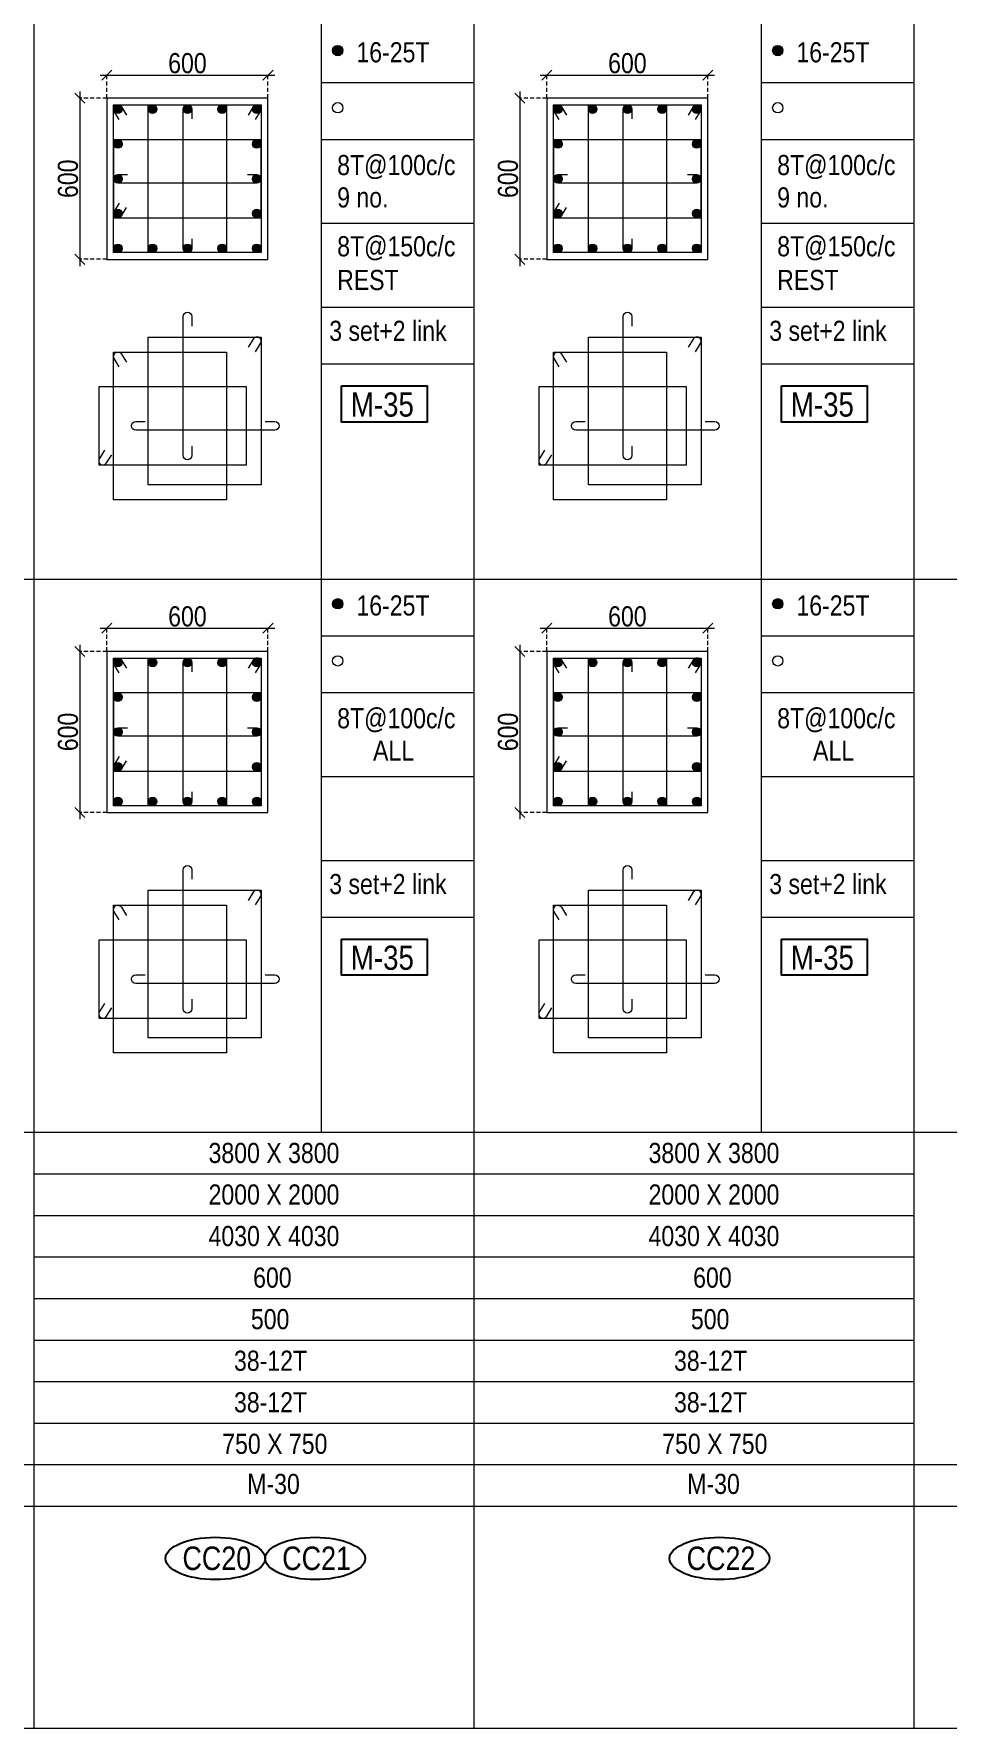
# Model space of a CAD drawing. Header units: millimetres. Extents: x 1112055 to 3390982, y -148532 to 766891.
# Drawn here: x 2598173 to 2611778, y 574628 to 599864 of the extents above; entities that cross this region are included whole.
import ezdxf
from ezdxf.enums import TextEntityAlignment as Align

# ---------------------------------------------------------------- set-up
doc = ezdxf.new("R2010")
doc.units = ezdxf.units.MM
doc.header["$PDMODE"] = 35
doc.header["$PDSIZE"] = -25
doc.linetypes.add('DASHED2', pattern=[0.375, 0.25, -0.125])
doc.linetypes.add('Hidden', pattern=[9.525, 6.35, -3.175])
for name, color, linetype, lineweight in [('B COL. SIZE DIM', 220, 'Continuous', 25), ('B COLSCH', 204, 'Continuous', 20), ('B COLUMN', 1, 'Hidden', 9), ('B STEEL', 34, 'Continuous', 15)]:
    doc.layers.add(name, color=color, linetype=linetype, lineweight=lineweight)
doc.layers.add('B TEXT', color=7, linetype='Continuous')
doc.styles.add('dim inside', font='romans.shx', dxfattribs={"width": 0.8, "height": 125})
doc.styles.add('SWINC', font='swissc.ttf')
doc.dimstyles.new('dim inside', dxfattribs={"dimtxt": 125, "dimasz": 100, "dimexe": 0, "dimexo": 0, "dimgap": 10, "dimtad": 0, "dimdec": 0, "dimzin": 0, "dimdsep": 46, "dimtxsty": 'dim inside', "dimblk": 'SMALL', "dimcen": 0.09, "dimadec": 0, "dimazin": 0, "dimtfac": 1, "dimtdec": 0, "dimtofl": 0, "dimtmove": 0, "dimatfit": 3, "dimfxl": 1, "dimtolj": 1, "dimtzin": 0, "dimarcsym": 2})

# ---------------------------------------------------------------- blocks, each defined once
blk = doc.blocks.new('_Oblique')
at = {"color": 0, "linetype": 'ByBlock', "lineweight": -2}
blk.add_line((-0.5, -0.5), (0.5, 0.5), dxfattribs=at)
blk = doc.blocks.new('*D5635')
at = {"layer": 'B COL. SIZE DIM', "color": 250, "lineweight": 9, "ltscale": 250, "transparency": 16777216}
blk.add_line((2599161, 591011), (2601761, 591011), dxfattribs=at)
at = {"layer": 'B COL. SIZE DIM', "color": 250, "linetype": 'DASHED2', "lineweight": 9, "ltscale": 250, "transparency": 16777216}
for p, q in [((2599261, 590666), (2599261, 591011)), ((2601661, 590666), (2601661, 591011))]:
    blk.add_line(p, q, dxfattribs=at)
at = {"layer": 'Defpoints', "color": 0, "lineweight": 40, "transparency": 16777216}
for p in [(2601661, 591011), (2599261, 590666), (2601661, 590666)]:
    blk.add_point(p, dxfattribs=at)
at = {"layer": 'B COL. SIZE DIM', "color": 250, "lineweight": 9, "transparency": 16777216, "xscale": 150, "yscale": 150, "zscale": 150, "rotation": 180}
blk.add_blockref('_Oblique', (2599261, 591011), dxfattribs=at)
at = {"layer": 'B COL. SIZE DIM', "color": 250, "lineweight": 9, "transparency": 16777216, "xscale": 150, "yscale": 150, "zscale": 150}
blk.add_blockref('_Oblique', (2601661, 591011), dxfattribs=at)
at = {"layer": 'B COL. SIZE DIM', "color": 6, "transparency": 16777216, "insert": (2600461, 591186), "char_height": 300, "attachment_point": 5, "style": 'SWINC'}
blk.add_mtext('\\A1;600', dxfattribs=at)
blk = doc.blocks.new('*D5636')
at = {"layer": 'B COL. SIZE DIM', "color": 250, "lineweight": 9, "ltscale": 250, "transparency": 16777216}
blk.add_line((2598857, 590766), (2598857, 588166), dxfattribs=at)
at = {"layer": 'B COL. SIZE DIM', "color": 250, "linetype": 'DASHED2', "lineweight": 9, "ltscale": 250, "transparency": 16777216}
for p, q in [((2599261, 590666), (2598857, 590666)), ((2599261, 588266), (2598857, 588266))]:
    blk.add_line(p, q, dxfattribs=at)
at = {"layer": 'Defpoints', "color": 0, "lineweight": 40, "transparency": 16777216}
for p in [(2599261, 590666), (2598857, 588266), (2599261, 588266)]:
    blk.add_point(p, dxfattribs=at)
at = {"layer": 'B COL. SIZE DIM', "color": 250, "lineweight": 9, "transparency": 16777216, "xscale": 150, "yscale": 150, "zscale": 150}
for p, rotation in [((2598857, 590666), 90), ((2598857, 588266), 270)]:
    blk.add_blockref('_Oblique', p, dxfattribs=dict(at, rotation=rotation))
at = {"layer": 'B COL. SIZE DIM', "color": 6, "transparency": 16777216, "insert": (2598682, 589466), "char_height": 300, "attachment_point": 5, "rotation": 90, "style": 'SWINC'}
blk.add_mtext('\\A1;600', dxfattribs=at)
blk = doc.blocks.new('*D5637')
at = {"layer": 'B COL. SIZE DIM', "color": 250, "lineweight": 9, "ltscale": 250, "transparency": 16777216}
blk.add_line((2599161, 599251), (2601761, 599251), dxfattribs=at)
at = {"layer": 'B COL. SIZE DIM', "color": 250, "linetype": 'DASHED2', "lineweight": 9, "ltscale": 250, "transparency": 16777216}
for p, q in [((2599261, 598906), (2599261, 599251)), ((2601661, 598906), (2601661, 599251))]:
    blk.add_line(p, q, dxfattribs=at)
at = {"layer": 'Defpoints', "color": 0, "lineweight": 40, "transparency": 16777216}
for p in [(2601661, 599251), (2599261, 598906), (2601661, 598906)]:
    blk.add_point(p, dxfattribs=at)
at = {"layer": 'B COL. SIZE DIM', "color": 250, "lineweight": 9, "transparency": 16777216, "xscale": 150, "yscale": 150, "zscale": 150, "rotation": 180}
blk.add_blockref('_Oblique', (2599261, 599251), dxfattribs=at)
at = {"layer": 'B COL. SIZE DIM', "color": 250, "lineweight": 9, "transparency": 16777216, "xscale": 150, "yscale": 150, "zscale": 150}
blk.add_blockref('_Oblique', (2601661, 599251), dxfattribs=at)
at = {"layer": 'B COL. SIZE DIM', "color": 6, "transparency": 16777216, "insert": (2600461, 599426), "char_height": 300, "attachment_point": 5, "style": 'SWINC'}
blk.add_mtext('\\A1;600', dxfattribs=at)
blk = doc.blocks.new('*D5638')
at = {"layer": 'B COL. SIZE DIM', "color": 250, "lineweight": 9, "ltscale": 250, "transparency": 16777216}
blk.add_line((2598857, 599006), (2598857, 596406), dxfattribs=at)
at = {"layer": 'B COL. SIZE DIM', "color": 250, "linetype": 'DASHED2', "lineweight": 9, "ltscale": 250, "transparency": 16777216}
for p, q in [((2599261, 598906), (2598857, 598906)), ((2599261, 596506), (2598857, 596506))]:
    blk.add_line(p, q, dxfattribs=at)
at = {"layer": 'Defpoints', "color": 0, "lineweight": 40, "transparency": 16777216}
for p in [(2599261, 598906), (2598857, 596506), (2599261, 596506)]:
    blk.add_point(p, dxfattribs=at)
at = {"layer": 'B COL. SIZE DIM', "color": 250, "lineweight": 9, "transparency": 16777216, "xscale": 150, "yscale": 150, "zscale": 150}
for p, rotation in [((2598857, 598906), 90), ((2598857, 596506), 270)]:
    blk.add_blockref('_Oblique', p, dxfattribs=dict(at, rotation=rotation))
at = {"layer": 'B COL. SIZE DIM', "color": 6, "transparency": 16777216, "insert": (2598682, 597706), "char_height": 300, "attachment_point": 5, "rotation": 90, "style": 'SWINC'}
blk.add_mtext('\\A1;600', dxfattribs=at)
blk = doc.blocks.new('*D5285')
at = {"layer": 'B COL. SIZE DIM', "color": 250, "lineweight": 9, "ltscale": 250, "transparency": 16777216}
blk.add_line((2605715, 591011), (2608315, 591011), dxfattribs=at)
at = {"layer": 'B COL. SIZE DIM', "color": 250, "linetype": 'DASHED2', "lineweight": 9, "ltscale": 250, "transparency": 16777216}
for p, q in [((2605815, 590666), (2605815, 591011)), ((2608215, 590666), (2608215, 591011))]:
    blk.add_line(p, q, dxfattribs=at)
at = {"layer": 'Defpoints', "color": 0, "lineweight": 40, "transparency": 16777216}
for p in [(2608215, 591011), (2605815, 590666), (2608215, 590666)]:
    blk.add_point(p, dxfattribs=at)
at = {"layer": 'B COL. SIZE DIM', "color": 250, "lineweight": 9, "transparency": 16777216, "xscale": 150, "yscale": 150, "zscale": 150, "rotation": 180}
blk.add_blockref('_Oblique', (2605815, 591011), dxfattribs=at)
at = {"layer": 'B COL. SIZE DIM', "color": 250, "lineweight": 9, "transparency": 16777216, "xscale": 150, "yscale": 150, "zscale": 150}
blk.add_blockref('_Oblique', (2608215, 591011), dxfattribs=at)
at = {"layer": 'B COL. SIZE DIM', "color": 6, "transparency": 16777216, "insert": (2607015, 591186), "char_height": 300, "attachment_point": 5, "style": 'SWINC'}
blk.add_mtext('\\A1;600', dxfattribs=at)
blk = doc.blocks.new('*D5286')
at = {"layer": 'B COL. SIZE DIM', "color": 250, "lineweight": 9, "ltscale": 250, "transparency": 16777216}
blk.add_line((2605412, 590766), (2605412, 588166), dxfattribs=at)
at = {"layer": 'B COL. SIZE DIM', "color": 250, "linetype": 'DASHED2', "lineweight": 9, "ltscale": 250, "transparency": 16777216}
for p, q in [((2605815, 590666), (2605412, 590666)), ((2605815, 588266), (2605412, 588266))]:
    blk.add_line(p, q, dxfattribs=at)
at = {"layer": 'Defpoints', "color": 0, "lineweight": 40, "transparency": 16777216}
for p in [(2605815, 590666), (2605412, 588266), (2605815, 588266)]:
    blk.add_point(p, dxfattribs=at)
at = {"layer": 'B COL. SIZE DIM', "color": 250, "lineweight": 9, "transparency": 16777216, "xscale": 150, "yscale": 150, "zscale": 150}
for p, rotation in [((2605412, 590666), 90), ((2605412, 588266), 270)]:
    blk.add_blockref('_Oblique', p, dxfattribs=dict(at, rotation=rotation))
at = {"layer": 'B COL. SIZE DIM', "color": 6, "transparency": 16777216, "insert": (2605237, 589466), "char_height": 300, "attachment_point": 5, "rotation": 90, "style": 'SWINC'}
blk.add_mtext('\\A1;600', dxfattribs=at)
blk = doc.blocks.new('*D5287')
at = {"layer": 'B COL. SIZE DIM', "color": 250, "lineweight": 9, "ltscale": 250, "transparency": 16777216}
blk.add_line((2605715, 599251), (2608315, 599251), dxfattribs=at)
at = {"layer": 'B COL. SIZE DIM', "color": 250, "linetype": 'DASHED2', "lineweight": 9, "ltscale": 250, "transparency": 16777216}
for p, q in [((2605815, 598906), (2605815, 599251)), ((2608215, 598906), (2608215, 599251))]:
    blk.add_line(p, q, dxfattribs=at)
at = {"layer": 'Defpoints', "color": 0, "lineweight": 40, "transparency": 16777216}
for p in [(2608215, 599251), (2605815, 598906), (2608215, 598906)]:
    blk.add_point(p, dxfattribs=at)
at = {"layer": 'B COL. SIZE DIM', "color": 250, "lineweight": 9, "transparency": 16777216, "xscale": 150, "yscale": 150, "zscale": 150, "rotation": 180}
blk.add_blockref('_Oblique', (2605815, 599251), dxfattribs=at)
at = {"layer": 'B COL. SIZE DIM', "color": 250, "lineweight": 9, "transparency": 16777216, "xscale": 150, "yscale": 150, "zscale": 150}
blk.add_blockref('_Oblique', (2608215, 599251), dxfattribs=at)
at = {"layer": 'B COL. SIZE DIM', "color": 6, "transparency": 16777216, "insert": (2607015, 599426), "char_height": 300, "attachment_point": 5, "style": 'SWINC'}
blk.add_mtext('\\A1;600', dxfattribs=at)
blk = doc.blocks.new('*D5288')
at = {"layer": 'B COL. SIZE DIM', "color": 250, "lineweight": 9, "ltscale": 250, "transparency": 16777216}
blk.add_line((2605412, 599006), (2605412, 596406), dxfattribs=at)
at = {"layer": 'B COL. SIZE DIM', "color": 250, "linetype": 'DASHED2', "lineweight": 9, "ltscale": 250, "transparency": 16777216}
for p, q in [((2605815, 598906), (2605412, 598906)), ((2605815, 596506), (2605412, 596506))]:
    blk.add_line(p, q, dxfattribs=at)
at = {"layer": 'Defpoints', "color": 0, "lineweight": 40, "transparency": 16777216}
for p in [(2605815, 598906), (2605412, 596506), (2605815, 596506)]:
    blk.add_point(p, dxfattribs=at)
at = {"layer": 'B COL. SIZE DIM', "color": 250, "lineweight": 9, "transparency": 16777216, "xscale": 150, "yscale": 150, "zscale": 150}
for p, rotation in [((2605412, 598906), 90), ((2605412, 596506), 270)]:
    blk.add_blockref('_Oblique', p, dxfattribs=dict(at, rotation=rotation))
at = {"layer": 'B COL. SIZE DIM', "color": 6, "transparency": 16777216, "insert": (2605237, 597706), "char_height": 300, "attachment_point": 5, "rotation": 90, "style": 'SWINC'}
blk.add_mtext('\\A1;600', dxfattribs=at)

msp = doc.modelspace()

# ---------------------------------------------------------------- hatches: boundary and pattern name
at = {"layer": 'B STEEL', "lineweight": 9, "ltscale": 0.5}
h = msp.add_hatch(color=34, dxfattribs=at)
edge = h.paths.add_edge_path()
edge.add_arc((2602700.3, 599614.8), 76.8, 0, 360)
h = msp.add_hatch(color=34, dxfattribs=at)
edge = h.paths.add_edge_path()
edge.add_arc((2609255.1, 599614.8), 76.8, 0, 360)
h = msp.add_hatch(color=34, dxfattribs=at)
edge = h.paths.add_edge_path()
edge.add_arc((2599424.6, 598741.7), 64, 0, 360)
h = msp.add_hatch(color=34, dxfattribs=at)
edge = h.paths.add_edge_path()
edge.add_arc((2599942.6, 598741.7), 64, 180, 540, ccw=False)
h = msp.add_hatch(color=34, dxfattribs=at)
edge = h.paths.add_edge_path()
edge.add_arc((2600460.6, 598741.7), 64, 180, 540, ccw=False)
h = msp.add_hatch(color=34, dxfattribs=at)
edge = h.paths.add_edge_path()
edge.add_arc((2600978.5, 598741.7), 64, 180, 540, ccw=False)
h = msp.add_hatch(color=34, dxfattribs=at)
edge = h.paths.add_edge_path()
edge.add_arc((2601496.5, 598741.7), 64, 180, 540, ccw=False)
h = msp.add_hatch(color=34, dxfattribs=at)
edge = h.paths.add_edge_path()
edge.add_arc((2605979.5, 598741.7), 64, 0, 360)
h = msp.add_hatch(color=34, dxfattribs=at)
edge = h.paths.add_edge_path()
edge.add_arc((2606497.4, 598741.7), 64, 180, 540, ccw=False)
h = msp.add_hatch(color=34, dxfattribs=at)
edge = h.paths.add_edge_path()
edge.add_arc((2607015.4, 598741.7), 64, 180, 540, ccw=False)
h = msp.add_hatch(color=34, dxfattribs=at)
edge = h.paths.add_edge_path()
edge.add_arc((2607533.4, 598741.7), 64, 180, 540, ccw=False)
h = msp.add_hatch(color=34, dxfattribs=at)
edge = h.paths.add_edge_path()
edge.add_arc((2608051.4, 598741.7), 64, 180, 540, ccw=False)
h = msp.add_hatch(color=34, dxfattribs=at)
edge = h.paths.add_edge_path()
edge.add_arc((2599424.6, 598223.7), 64, 180, 540, ccw=False)
h = msp.add_hatch(color=34, dxfattribs=at)
edge = h.paths.add_edge_path()
edge.add_arc((2601496.5, 598223.7), 64, 180, 540, ccw=False)
h = msp.add_hatch(color=34, dxfattribs=at)
edge = h.paths.add_edge_path()
edge.add_arc((2605979.5, 598223.7), 64, 180, 540, ccw=False)
h = msp.add_hatch(color=34, dxfattribs=at)
edge = h.paths.add_edge_path()
edge.add_arc((2608051.4, 598223.7), 64, 180, 540, ccw=False)
h = msp.add_hatch(color=34, dxfattribs=at)
edge = h.paths.add_edge_path()
edge.add_arc((2599424.6, 597705.7), 64, 180, 540, ccw=False)
h = msp.add_hatch(color=34, dxfattribs=at)
edge = h.paths.add_edge_path()
edge.add_arc((2601496.5, 597705.7), 64, 180, 540, ccw=False)
h = msp.add_hatch(color=34, dxfattribs=at)
edge = h.paths.add_edge_path()
edge.add_arc((2605979.5, 597705.7), 64, 180, 540, ccw=False)
h = msp.add_hatch(color=34, dxfattribs=at)
edge = h.paths.add_edge_path()
edge.add_arc((2608051.4, 597705.7), 64, 180, 540, ccw=False)
h = msp.add_hatch(color=34, dxfattribs=at)
edge = h.paths.add_edge_path()
edge.add_arc((2599424.6, 597187.7), 64, 180, 540, ccw=False)
h = msp.add_hatch(color=34, dxfattribs=at)
edge = h.paths.add_edge_path()
edge.add_arc((2601496.5, 597187.7), 64, 180, 540, ccw=False)
h = msp.add_hatch(color=34, dxfattribs=at)
edge = h.paths.add_edge_path()
edge.add_arc((2605979.5, 597187.7), 64, 180, 540, ccw=False)
h = msp.add_hatch(color=34, dxfattribs=at)
edge = h.paths.add_edge_path()
edge.add_arc((2608051.4, 597187.7), 64, 180, 540, ccw=False)
h = msp.add_hatch(color=34, dxfattribs=at)
edge = h.paths.add_edge_path()
edge.add_arc((2599424.6, 596669.7), 64, 0, 360, ccw=False)
h = msp.add_hatch(color=34, dxfattribs=at)
edge = h.paths.add_edge_path()
edge.add_arc((2599942.6, 596669.7), 64, 180, 540, ccw=False)
h = msp.add_hatch(color=34, dxfattribs=at)
edge = h.paths.add_edge_path()
edge.add_arc((2600460.6, 596669.7), 64, 180, 540, ccw=False)
h = msp.add_hatch(color=34, dxfattribs=at)
edge = h.paths.add_edge_path()
edge.add_arc((2600978.5, 596669.7), 64, 180, 540, ccw=False)
h = msp.add_hatch(color=34, dxfattribs=at)
edge = h.paths.add_edge_path()
edge.add_arc((2601496.5, 596669.7), 64, -180, 180)
h = msp.add_hatch(color=34, dxfattribs=at)
edge = h.paths.add_edge_path()
edge.add_arc((2605979.5, 596669.7), 64, 0, 360, ccw=False)
h = msp.add_hatch(color=34, dxfattribs=at)
edge = h.paths.add_edge_path()
edge.add_arc((2606497.4, 596669.7), 64, 180, 540, ccw=False)
h = msp.add_hatch(color=34, dxfattribs=at)
edge = h.paths.add_edge_path()
edge.add_arc((2607015.4, 596669.7), 64, 180, 540, ccw=False)
h = msp.add_hatch(color=34, dxfattribs=at)
edge = h.paths.add_edge_path()
edge.add_arc((2607533.4, 596669.7), 64, 180, 540, ccw=False)
h = msp.add_hatch(color=34, dxfattribs=at)
edge = h.paths.add_edge_path()
edge.add_arc((2608051.4, 596669.7), 64, -180, 180)
h = msp.add_hatch(color=34, dxfattribs=at)
edge = h.paths.add_edge_path()
edge.add_arc((2602700.3, 591375), 76.8, 0, 360)
h = msp.add_hatch(color=34, dxfattribs=at)
edge = h.paths.add_edge_path()
edge.add_arc((2609255.1, 591375), 76.8, 0, 360)
h = msp.add_hatch(color=34, dxfattribs=at)
edge = h.paths.add_edge_path()
edge.add_arc((2599424.6, 590501.8), 64, 0, 360)
h = msp.add_hatch(color=34, dxfattribs=at)
edge = h.paths.add_edge_path()
edge.add_arc((2599942.6, 590501.8), 64, 180, 540, ccw=False)
h = msp.add_hatch(color=34, dxfattribs=at)
edge = h.paths.add_edge_path()
edge.add_arc((2600460.6, 590501.8), 64, 180, 540, ccw=False)
h = msp.add_hatch(color=34, dxfattribs=at)
edge = h.paths.add_edge_path()
edge.add_arc((2600978.5, 590501.8), 64, 180, 540, ccw=False)
h = msp.add_hatch(color=34, dxfattribs=at)
edge = h.paths.add_edge_path()
edge.add_arc((2601496.5, 590501.8), 64, 180, 540, ccw=False)
h = msp.add_hatch(color=34, dxfattribs=at)
edge = h.paths.add_edge_path()
edge.add_arc((2605979.5, 590501.8), 64, 0, 360)
h = msp.add_hatch(color=34, dxfattribs=at)
edge = h.paths.add_edge_path()
edge.add_arc((2606497.4, 590501.8), 64, 180, 540, ccw=False)
h = msp.add_hatch(color=34, dxfattribs=at)
edge = h.paths.add_edge_path()
edge.add_arc((2607015.4, 590501.8), 64, 180, 540, ccw=False)
h = msp.add_hatch(color=34, dxfattribs=at)
edge = h.paths.add_edge_path()
edge.add_arc((2607533.4, 590501.8), 64, 180, 540, ccw=False)
h = msp.add_hatch(color=34, dxfattribs=at)
edge = h.paths.add_edge_path()
edge.add_arc((2608051.4, 590501.8), 64, 180, 540, ccw=False)
h = msp.add_hatch(color=34, dxfattribs=at)
edge = h.paths.add_edge_path()
edge.add_arc((2599424.6, 589983.8), 64, 180, 540, ccw=False)
h = msp.add_hatch(color=34, dxfattribs=at)
edge = h.paths.add_edge_path()
edge.add_arc((2601496.5, 589983.8), 64, 180, 540, ccw=False)
h = msp.add_hatch(color=34, dxfattribs=at)
edge = h.paths.add_edge_path()
edge.add_arc((2605979.5, 589983.8), 64, 180, 540, ccw=False)
h = msp.add_hatch(color=34, dxfattribs=at)
edge = h.paths.add_edge_path()
edge.add_arc((2608051.4, 589983.8), 64, 180, 540, ccw=False)
h = msp.add_hatch(color=34, dxfattribs=at)
edge = h.paths.add_edge_path()
edge.add_arc((2599424.6, 589465.8), 64, 180, 540, ccw=False)
h = msp.add_hatch(color=34, dxfattribs=at)
edge = h.paths.add_edge_path()
edge.add_arc((2601496.5, 589465.8), 64, 180, 540, ccw=False)
h = msp.add_hatch(color=34, dxfattribs=at)
edge = h.paths.add_edge_path()
edge.add_arc((2605979.5, 589465.8), 64, 180, 540, ccw=False)
h = msp.add_hatch(color=34, dxfattribs=at)
edge = h.paths.add_edge_path()
edge.add_arc((2608051.4, 589465.8), 64, 180, 540, ccw=False)
h = msp.add_hatch(color=34, dxfattribs=at)
edge = h.paths.add_edge_path()
edge.add_arc((2599424.6, 588947.8), 64, 180, 540, ccw=False)
h = msp.add_hatch(color=34, dxfattribs=at)
edge = h.paths.add_edge_path()
edge.add_arc((2601496.5, 588947.8), 64, 180, 540, ccw=False)
h = msp.add_hatch(color=34, dxfattribs=at)
edge = h.paths.add_edge_path()
edge.add_arc((2605979.5, 588947.8), 64, 180, 540, ccw=False)
h = msp.add_hatch(color=34, dxfattribs=at)
edge = h.paths.add_edge_path()
edge.add_arc((2608051.4, 588947.8), 64, 180, 540, ccw=False)
h = msp.add_hatch(color=34, dxfattribs=at)
edge = h.paths.add_edge_path()
edge.add_arc((2599424.6, 588429.9), 64, 0, 360, ccw=False)
h = msp.add_hatch(color=34, dxfattribs=at)
edge = h.paths.add_edge_path()
edge.add_arc((2599942.6, 588429.9), 64, 180, 540, ccw=False)
h = msp.add_hatch(color=34, dxfattribs=at)
edge = h.paths.add_edge_path()
edge.add_arc((2600460.6, 588429.9), 64, 180, 540, ccw=False)
h = msp.add_hatch(color=34, dxfattribs=at)
edge = h.paths.add_edge_path()
edge.add_arc((2600978.5, 588429.9), 64, 180, 540, ccw=False)
h = msp.add_hatch(color=34, dxfattribs=at)
edge = h.paths.add_edge_path()
edge.add_arc((2601496.5, 588429.9), 64, -180, 180)
h = msp.add_hatch(color=34, dxfattribs=at)
edge = h.paths.add_edge_path()
edge.add_arc((2605979.5, 588429.9), 64, 0, 360, ccw=False)
h = msp.add_hatch(color=34, dxfattribs=at)
edge = h.paths.add_edge_path()
edge.add_arc((2606497.4, 588429.9), 64, 180, 540, ccw=False)
h = msp.add_hatch(color=34, dxfattribs=at)
edge = h.paths.add_edge_path()
edge.add_arc((2607015.4, 588429.9), 64, 180, 540, ccw=False)
h = msp.add_hatch(color=34, dxfattribs=at)
edge = h.paths.add_edge_path()
edge.add_arc((2607533.4, 588429.9), 64, 180, 540, ccw=False)
h = msp.add_hatch(color=34, dxfattribs=at)
edge = h.paths.add_edge_path()
edge.add_arc((2608051.4, 588429.9), 64, -180, 180)

# ---------------------------------------------------------------- linework, layer by layer
at = {"layer": 'B COLSCH', "color": 250, "lineweight": 0}
for p, q in [((2598173.5, 649422.2), (2598173.5, 574628.3)), ((2604728.4, 649422.2), (2604728.4, 574628.3)), ((2609008.9, 649422.2), (2609008.9, 583503.5)), ((2611283.2, 649422.2), (2611283.2, 574628.3)), ((2602454, 624702.7), (2602454, 583503.5)), ((2602454, 599138.2), (2604728.4, 599138.2)), ((2609008.9, 599138.2), (2611283.2, 599138.2)), ((2602454, 598293.2), (2604728.4, 598293.2)), ((2609008.9, 598293.2), (2611283.2, 598293.2)), ((2602454, 597043.4), (2604728.4, 597043.4)), ((2609008.9, 597043.4), (2611283.2, 597043.4)), ((2602454, 595793.6), (2604728.4, 595793.6)), ((2609008.9, 595793.6), (2611283.2, 595793.6)), ((2602454, 594948.6), (2604728.4, 594948.6)), ((2609008.9, 594948.6), (2611283.2, 594948.6)), ((2487307.1, 591743.3), (2667535.6, 591743.3)), ((2602454, 590898.3), (2604728.4, 590898.3)), ((2609008.9, 590898.3), (2611283.2, 590898.3)), ((2602454, 590053.3), (2604728.4, 590053.3)), ((2609008.9, 590053.3), (2611283.2, 590053.3)), ((2602454, 588803.5), (2604728.4, 588803.5)), ((2609008.9, 588803.5), (2611283.2, 588803.5)), ((2602454, 587553.8), (2604728.4, 587553.8)), ((2609008.9, 587553.8), (2611283.2, 587553.8)), ((2602454, 586708.8), (2604728.4, 586708.8)), ((2609008.9, 586708.8), (2611283.2, 586708.8)), ((2487307.1, 583503.5), (2667535.6, 583503.5)), ((2598173.5, 582884.6), (2604728.4, 582884.6)), ((2604728.4, 582884.6), (2611283.2, 582884.6)), ((2598173.5, 582265.7), (2604728.4, 582265.7)), ((2604728.4, 582265.7), (2611283.2, 582265.7)), ((2598173.5, 581646.9), (2604728.4, 581646.9)), ((2604728.4, 581646.9), (2611283.2, 581646.9)), ((2598173.5, 581028), (2604728.4, 581028)), ((2604728.4, 581028), (2611283.2, 581028)), ((2598173.5, 580409.1), (2604728.4, 580409.1)), ((2604728.4, 580409.1), (2611283.2, 580409.1)), ((2598173.5, 579790.3), (2604728.4, 579790.3)), ((2604728.4, 579790.3), (2611283.2, 579790.3)), ((2598173.5, 579171.4), (2604728.4, 579171.4)), ((2604728.4, 579171.4), (2611283.2, 579171.4)), ((2487307.1, 578552.6), (2667535.6, 578552.6)), ((2487307.1, 577933.7), (2667535.6, 577933.7)), ((2487307.1, 574628.3), (2667535.6, 574628.3))]:
    msp.add_line(p, q, dxfattribs=at)
at = {"layer": 'B COLUMN', "color": 1, "linetype": 'ByBlock', "lineweight": 20}
for points in [[(2599260.6, 596505.7), (2601660.6, 596505.7), (2601660.6, 598905.7), (2599260.6, 598905.7)], [(2605815.4, 596505.7), (2608215.4, 596505.7), (2608215.4, 598905.7), (2605815.4, 598905.7)], [(2599260.6, 588265.8), (2601660.6, 588265.8), (2601660.6, 590665.8), (2599260.6, 590665.8)], [(2605815.4, 588265.8), (2608215.4, 588265.8), (2608215.4, 590665.8), (2605815.4, 590665.8)]]:
    msp.add_lwpolyline(points, close=True, dxfattribs=at)
at = {"layer": 'B STEEL', "color": 34, "lineweight": 9, "ltscale": 0.5}
for points in [[(2599444.8, 598586.6), (2599370.1, 598708.1, -1), (2599479.1, 598775.2), (2599553.9, 598653.7)], [(2600524.6, 596812.3), (2600524.6, 596669.7, -1), (2600396.5, 596669.7), (2600396.5, 598741.7, -1), (2600524.6, 598741.7), (2600524.6, 598599)], [(2601476.3, 598586.6), (2601551.1, 598708.1, 1), (2601442, 598775.2), (2601367.3, 598653.7)], [(2605999.7, 598586.6), (2605924.9, 598708.1, -1), (2606034, 598775.2), (2606108.7, 598653.7)], [(2607079.5, 596812.3), (2607079.5, 596669.7, -1), (2606951.4, 596669.7), (2606951.4, 598741.7, -1), (2607079.5, 598741.7), (2607079.5, 598599)], [(2608031.2, 598586.6), (2608105.9, 598708.1, 1), (2607996.9, 598775.2), (2607922.1, 598653.7)], [(2601353.9, 597769.7), (2601496.5, 597769.7, -1), (2601496.5, 597641.7), (2599424.6, 597641.7, -1), (2599424.6, 597769.7), (2599567.2, 597769.7)], [(2607908.8, 597769.7), (2608051.4, 597769.7, -1), (2608051.4, 597641.7), (2605979.5, 597641.7, -1), (2605979.5, 597769.7), (2606122.1, 597769.7)], [(2599444.8, 597342.7), (2599370.1, 597221.2, 1), (2599479.1, 597154.1), (2599553.9, 597275.6)], [(2605999.7, 597342.7), (2605924.9, 597221.2, 1), (2606034, 597154.1), (2606108.7, 597275.6)], [(2600524.6, 593724.9), (2600524.6, 593582.2, -1), (2600396.5, 593582.2), (2600396.5, 595654.2, -1), (2600524.6, 595654.2), (2600524.6, 595511.5)], [(2607079.5, 593724.9), (2607079.5, 593582.2, -1), (2606951.4, 593582.2), (2606951.4, 595654.2, -1), (2607079.5, 595654.2), (2607079.5, 595511.5)], [(2601476.3, 595128.8), (2601551.1, 595250.3, 1), (2601442, 595317.4), (2601367.3, 595196)], [(2608031.2, 595128.8), (2608105.9, 595250.3, 1), (2607996.9, 595317.4), (2607922.1, 595196)], [(2599444.8, 594905.8), (2599370.1, 595027.3, -1), (2599479.1, 595094.4), (2599553.9, 594972.9)], [(2605999.7, 594905.8), (2605924.9, 595027.3, -1), (2606034, 595094.4), (2606108.7, 594972.9)], [(2601619.5, 594088.8), (2601762.1, 594088.8, -1), (2601762.1, 593960.8), (2599690.2, 593960.8, -1), (2599690.2, 594088.8), (2599832.8, 594088.8)], [(2608174.3, 594088.8), (2608317, 594088.8, -1), (2608317, 593960.8), (2606245, 593960.8, -1), (2606245, 594088.8), (2606387.7, 594088.8)], [(2599223.5, 593661.9), (2599148.8, 593540.4, 1), (2599257.8, 593473.3), (2599332.6, 593594.8)], [(2605778.4, 593661.9), (2605703.6, 593540.4, 1), (2605812.7, 593473.3), (2605887.5, 593594.8)], [(2599444.8, 590346.8), (2599370.1, 590468.3, -1), (2599479.1, 590535.4), (2599553.9, 590413.9)], [(2600524.6, 588572.5), (2600524.6, 588429.9, -1), (2600396.5, 588429.9), (2600396.5, 590501.8, -1), (2600524.6, 590501.8), (2600524.6, 590359.2)], [(2601476.3, 590346.8), (2601551.1, 590468.3, 1), (2601442, 590535.4), (2601367.3, 590413.9)], [(2605999.7, 590346.8), (2605924.9, 590468.3, -1), (2606034, 590535.4), (2606108.7, 590413.9)], [(2607079.5, 588572.5), (2607079.5, 588429.9, -1), (2606951.4, 588429.9), (2606951.4, 590501.8, -1), (2607079.5, 590501.8), (2607079.5, 590359.2)], [(2608031.2, 590346.8), (2608105.9, 590468.3, 1), (2607996.9, 590535.4), (2607922.1, 590413.9)], [(2601353.9, 589529.9), (2601496.5, 589529.9, -1), (2601496.5, 589401.8), (2599424.6, 589401.8, -1), (2599424.6, 589529.9), (2599567.2, 589529.9)], [(2607908.8, 589529.9), (2608051.4, 589529.9, -1), (2608051.4, 589401.8), (2605979.5, 589401.8, -1), (2605979.5, 589529.9), (2606122.1, 589529.9)], [(2599444.8, 589102.9), (2599370.1, 588981.4, 1), (2599479.1, 588914.3), (2599553.9, 589035.8)], [(2605999.7, 589102.9), (2605924.9, 588981.4, 1), (2606034, 588914.3), (2606108.7, 589035.8)], [(2600524.6, 585485), (2600524.6, 585342.4, -1), (2600396.5, 585342.4), (2600396.5, 587414.3, -1), (2600524.6, 587414.3), (2600524.6, 587271.7)], [(2607079.5, 585485), (2607079.5, 585342.4, -1), (2606951.4, 585342.4), (2606951.4, 587414.3, -1), (2607079.5, 587414.3), (2607079.5, 587271.7)], [(2601476.3, 586889), (2601551.1, 587010.5, 1), (2601442, 587077.6), (2601367.3, 586956.1)], [(2608031.2, 586889), (2608105.9, 587010.5, 1), (2607996.9, 587077.6), (2607922.1, 586956.1)], [(2599444.8, 586665.9), (2599370.1, 586787.4, -1), (2599479.1, 586854.5), (2599553.9, 586733)], [(2605999.7, 586665.9), (2605924.9, 586787.4, -1), (2606034, 586854.5), (2606108.7, 586733)], [(2601619.5, 585849), (2601762.1, 585849, -1), (2601762.1, 585721), (2599690.2, 585721, -1), (2599690.2, 585849), (2599832.8, 585849)], [(2608174.3, 585849), (2608317, 585849, -1), (2608317, 585721), (2606245, 585721, -1), (2606245, 585849), (2606387.7, 585849)], [(2599223.5, 585422), (2599148.8, 585300.5, 1), (2599257.8, 585233.4), (2599332.6, 585354.9)], [(2605778.4, 585422), (2605703.6, 585300.5, 1), (2605812.7, 585233.4), (2605887.5, 585354.9)]]:
    msp.add_lwpolyline(points, format="xyb", dxfattribs=at)
for points in [[(2601042.6, 598805.7), (2601042.6, 596605.7), (2599360.6, 596605.7), (2599360.6, 598805.7)], [(2601560.6, 598805.7), (2601560.6, 596605.7), (2599878.5, 596605.7), (2599878.5, 598805.7)], [(2607597.4, 598805.7), (2607597.4, 596605.7), (2605915.4, 596605.7), (2605915.4, 598805.7)], [(2608115.4, 598805.7), (2608115.4, 596605.7), (2606433.4, 596605.7), (2606433.4, 598805.7)], [(2599360.6, 597123.7), (2601560.6, 597123.7), (2601560.6, 598287.7), (2599360.6, 598287.7)], [(2605915.4, 597123.7), (2608115.4, 597123.7), (2608115.4, 598287.7), (2605915.4, 598287.7)], [(2601560.6, 595347.9), (2601560.6, 593147.9), (2599878.5, 593147.9), (2599878.5, 595347.9)], [(2608115.4, 595347.9), (2608115.4, 593147.9), (2606433.4, 593147.9), (2606433.4, 595347.9)], [(2601042.6, 595124.8), (2601042.6, 592924.8), (2599360.6, 592924.8), (2599360.6, 595124.8)], [(2607597.4, 595124.8), (2607597.4, 592924.8), (2605915.4, 592924.8), (2605915.4, 595124.8)], [(2599139.3, 593442.8), (2601339.3, 593442.8), (2601339.3, 594606.8), (2599139.3, 594606.8)], [(2605694.2, 593442.8), (2607894.2, 593442.8), (2607894.2, 594606.8), (2605694.2, 594606.8)], [(2601042.6, 590565.8), (2601042.6, 588365.8), (2599360.6, 588365.8), (2599360.6, 590565.8)], [(2601560.6, 590565.8), (2601560.6, 588365.8), (2599878.5, 588365.8), (2599878.5, 590565.8)], [(2607597.4, 590565.8), (2607597.4, 588365.8), (2605915.4, 588365.8), (2605915.4, 590565.8)], [(2608115.4, 590565.8), (2608115.4, 588365.8), (2606433.4, 588365.8), (2606433.4, 590565.8)], [(2599360.6, 588883.8), (2601560.6, 588883.8), (2601560.6, 590047.8), (2599360.6, 590047.8)], [(2605915.4, 588883.8), (2608115.4, 588883.8), (2608115.4, 590047.8), (2605915.4, 590047.8)], [(2601560.6, 587108.1), (2601560.6, 584908.1), (2599878.5, 584908.1), (2599878.5, 587108.1)], [(2608115.4, 587108.1), (2608115.4, 584908.1), (2606433.4, 584908.1), (2606433.4, 587108.1)], [(2601042.6, 586885), (2601042.6, 584685), (2599360.6, 584685), (2599360.6, 586885)], [(2607597.4, 586885), (2607597.4, 584685), (2605915.4, 584685), (2605915.4, 586885)], [(2599139.3, 585203), (2601339.3, 585203), (2601339.3, 586367), (2599139.3, 586367)], [(2605694.2, 585203), (2607894.2, 585203), (2607894.2, 586367), (2605694.2, 586367)]]:
    msp.add_lwpolyline(points, close=True, dxfattribs=at)
for centre, radius in [((2602700.3, 599614.8), 76.8), ((2609255.1, 599614.8), 76.8), ((2602700.3, 598764.6), 76.8), ((2609255.1, 598764.6), 76.8), ((2599424.6, 598741.7), 64), ((2599942.6, 598741.7), 64), ((2600460.6, 598741.7), 64), ((2600978.5, 598741.7), 64), ((2601496.5, 598741.7), 64), ((2605979.5, 598741.7), 64), ((2606497.4, 598741.7), 64), ((2607015.4, 598741.7), 64), ((2607533.4, 598741.7), 64), ((2608051.4, 598741.7), 64), ((2599424.6, 598223.7), 64), ((2601496.5, 598223.7), 64), ((2605979.5, 598223.7), 64), ((2608051.4, 598223.7), 64), ((2599424.6, 597705.7), 64), ((2601496.5, 597705.7), 64), ((2605979.5, 597705.7), 64), ((2608051.4, 597705.7), 64), ((2599424.6, 597187.7), 64), ((2601496.5, 597187.7), 64), ((2605979.5, 597187.7), 64), ((2608051.4, 597187.7), 64), ((2599424.6, 596669.7), 64), ((2599942.6, 596669.7), 64), ((2600460.6, 596669.7), 64), ((2600978.5, 596669.7), 64), ((2601496.5, 596669.7), 64), ((2605979.5, 596669.7), 64), ((2606497.4, 596669.7), 64), ((2607015.4, 596669.7), 64), ((2607533.4, 596669.7), 64), ((2608051.4, 596669.7), 64), ((2602700.3, 591375), 76.8), ((2609255.1, 591375), 76.8), ((2599424.6, 590501.8), 64), ((2599942.6, 590501.8), 64), ((2600460.6, 590501.8), 64), ((2600978.5, 590501.8), 64), ((2601496.5, 590501.8), 64), ((2602700.3, 590524.7), 76.8), ((2605979.5, 590501.8), 64), ((2606497.4, 590501.8), 64), ((2607015.4, 590501.8), 64), ((2607533.4, 590501.8), 64), ((2608051.4, 590501.8), 64), ((2609255.1, 590524.7), 76.8), ((2599424.6, 589983.8), 64), ((2601496.5, 589983.8), 64), ((2605979.5, 589983.8), 64), ((2608051.4, 589983.8), 64), ((2599424.6, 589465.8), 64), ((2601496.5, 589465.8), 64), ((2605979.5, 589465.8), 64), ((2608051.4, 589465.8), 64), ((2599424.6, 588947.8), 64), ((2601496.5, 588947.8), 64), ((2605979.5, 588947.8), 64), ((2608051.4, 588947.8), 64), ((2599424.6, 588429.9), 64), ((2599942.6, 588429.9), 64), ((2600460.6, 588429.9), 64), ((2600978.5, 588429.9), 64), ((2601496.5, 588429.9), 64), ((2605979.5, 588429.9), 64), ((2606497.4, 588429.9), 64), ((2607015.4, 588429.9), 64), ((2607533.4, 588429.9), 64), ((2608051.4, 588429.9), 64)]:
    msp.add_circle(centre, radius, dxfattribs=at)
at = {"layer": 'B TEXT', "color": 1}
for points in [[(2602757.6, 594619.6), (2604032.2, 594619.6), (2604032.2, 594081.6), (2602757.6, 594081.6)], [(2609312.5, 594619.6), (2610587.1, 594619.6), (2610587.1, 594081.6), (2609312.5, 594081.6)], [(2602757.6, 586379.7), (2604032.2, 586379.7), (2604032.2, 585841.8), (2602757.6, 585841.8)], [(2609312.5, 586379.7), (2610587.1, 586379.7), (2610587.1, 585841.8), (2609312.5, 585841.8)]]:
    msp.add_lwpolyline(points, close=True, dxfattribs=at)
at = {"layer": 'B TEXT', "color": 250}
for centre in [(2600876.7, 577155), (2602363.6, 577155), (2608388.1, 577155)]:
    msp.add_ellipse(centre, major_axis=(743.4, 0), ratio=0.4237999, dxfattribs=at)

# ---------------------------------------------------------------- texts
at = {"layer": 'B TEXT', "style": 'SWINC'}
for s, p in [('16-25T', (2602978.8, 599440.3)), ('16-25T', (2609533.6, 599440.3)), ('8T@100c/c', (2602691.8, 597760.4)), ('8T@100c/c', (2609246.7, 597760.4)), ('9 no.', (2602691.8, 597278.7)), ('9 no.', (2609246.7, 597278.7)), ('8T@150c/c', (2602691.8, 596550.6)), ('8T@150c/c', (2609246.7, 596550.6)), ('REST', (2602691.8, 596048.2)), ('REST', (2609246.7, 596048.2)), ('3 set+2 link', (2602573.5, 595291.1)), ('3 set+2 link', (2609128.4, 595291.1)), ('16-25T', (2602978.8, 591200.4)), ('16-25T', (2609533.6, 591200.4)), ('8T@100c/c', (2602691.8, 589520.6)), ('8T@100c/c', (2609246.7, 589520.6)), ('ALL', (2603226.6, 589038.8)), ('ALL', (2609781.4, 589038.8)), ('3 set+2 link', (2602573.5, 587051.3)), ('3 set+2 link', (2609128.4, 587051.3))]:
    msp.add_text(s, height=300, dxfattribs=at).set_placement(p)
at = {"layer": 'B TEXT', "color": 1, "style": 'SWINC'}
for p in [(2602895, 594055.1), (2609449.9, 594055.1), (2602895, 585815.2), (2609449.9, 585815.2)]:
    msp.add_text('M-35', height=360, dxfattribs=at).set_placement(p, align=Align.BOTTOM_LEFT)
at = {"layer": 'B TEXT', "style": 'SWINC'}
for s, p in [('3800 X 3800', (2600775.9, 582955.4)), ('3800 X 3800', (2607330.7, 582955.4)), ('2000 X 2000', (2600775.9, 582336.5)), ('2000 X 2000', (2607330.7, 582336.5)), ('4030 X 4030', (2600775.9, 581717.6)), ('4030 X 4030', (2607330.7, 581717.6)), ('600', (2601439.7, 581098.8)), ('600', (2607994.6, 581098.8)), ('500', (2601406.6, 580479.9)), ('500', (2607961.5, 580479.9)), ('38-12T', (2601154.5, 579861)), ('38-12T', (2607709.3, 579861)), ('38-12T', (2601154.5, 579242.2)), ('38-12T', (2607709.3, 579242.2)), ('750 X 750', (2600979.4, 578623.3)), ('750 X 750', (2607534.2, 578623.3)), ('M-30', (2601352.2, 578026)), ('M-30', (2607907.1, 578026))]:
    msp.add_text(s, height=300, dxfattribs=at).set_placement(p, align=Align.BOTTOM_LEFT)
at = {"layer": 'B TEXT', "color": 3, "style": 'SWINC'}
for s, p in [('CC20', (2600386.7, 576983)), ('CC21', (2601873.5, 576983)), ('CC22', (2607898.1, 576983))]:
    msp.add_text(s, height=350, dxfattribs=at).set_placement(p)

# ---------------------------------------------------------------- dimensions: what is measured, and where the dimension line sits
at = {"layer": 'B COL. SIZE DIM', "color": 250, "ltscale": 250}
for base, p1, p2, picture, middle in [((2601660.6, 599250.6), (2599260.6, 598905.7), (2601660.6, 598905.7), '*D5637', (2600460.6, 599425.6)), ((2608215.4, 599250.6), (2605815.4, 598905.7), (2608215.4, 598905.7), '*D5287', (2607015.4, 599425.6)), ((2601660.6, 591010.8), (2599260.6, 590665.8), (2601660.6, 590665.8), '*D5635', (2600460.6, 591185.8)), ((2608215.4, 591010.8), (2605815.4, 590665.8), (2608215.4, 590665.8), '*D5285', (2607015.4, 591185.8))]:
    dim = msp.add_linear_dim(base=base, p1=p1, p2=p2, dimstyle='dim inside', override={"dimtxt": 300, "dimasz": 150, "dimgap": 25, "dimtad": 3, "dimlfac": 0.25, "dimtxsty": 'SWINC', "dimblk1": 'Oblique', "dimblk2": 'Oblique', "dimsah": 1, "dimdle": 100, "dimclrd": 250, "dimclre": 250, "dimclrt": 6, "dimfxl": 1000, "dimlwd": 9, "dimlwe": 9}, dxfattribs=at)
    dim.commit()
    dim.dimension.update_dxf_attribs({"geometry": picture, "text_midpoint": middle})
for base, p1, p2, picture, middle in [((2598856.7, 596505.7), (2599260.6, 598905.7), (2599260.6, 596505.7), '*D5638', (2598681.7, 597705.7)), ((2605411.5, 596505.7), (2605815.4, 598905.7), (2605815.4, 596505.7), '*D5288', (2605236.5, 597705.7)), ((2598856.7, 588265.8), (2599260.6, 590665.8), (2599260.6, 588265.8), '*D5636', (2598681.7, 589465.8)), ((2605411.5, 588265.8), (2605815.4, 590665.8), (2605815.4, 588265.8), '*D5286', (2605236.5, 589465.8))]:
    dim = msp.add_linear_dim(base=base, p1=p1, p2=p2, angle=90, dimstyle='dim inside', override={"dimtxt": 300, "dimasz": 150, "dimgap": 25, "dimtad": 3, "dimlfac": 0.25, "dimtxsty": 'SWINC', "dimblk1": 'Oblique', "dimblk2": 'Oblique', "dimsah": 1, "dimdle": 100, "dimclrd": 250, "dimclre": 250, "dimclrt": 6, "dimfxl": 1000, "dimlwd": 9, "dimlwe": 9}, dxfattribs=at)
    dim.commit()
    dim.dimension.update_dxf_attribs({"geometry": picture, "text_midpoint": middle})

doc.saveas('drawing.dxf')
